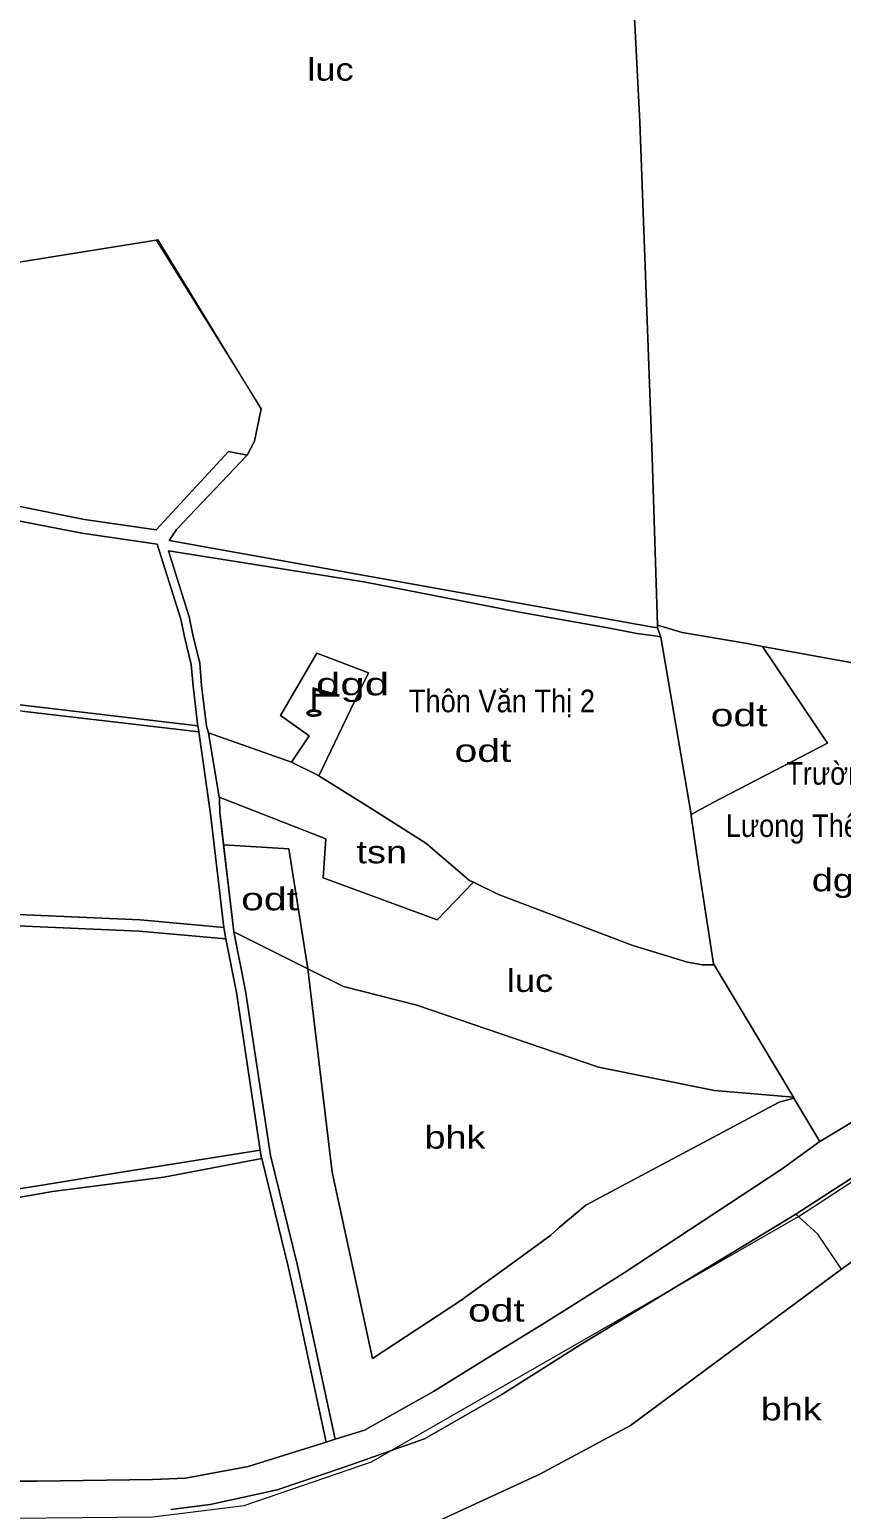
# Model space of a CAD drawing. Header units: metres. Extents: x 506356 to 510922, y 2246675 to 2251661.
# Drawn here: x 508559 to 508918, y 2248929 to 2249583 of the extents above; entities that cross this region are included whole.
import ezdxf
from ezdxf.enums import TextEntityAlignment as Align

# ---------------------------------------------------------------- set-up
doc = ezdxf.new("R2010")
doc.units = ezdxf.units.M
doc.header["$LTSCALE"] = 4
for name, color, linetype, lineweight in [('10', 7, 'Continuous', 13), ('11', 7, 'Continuous', 13), ('30', 7, 'Continuous', 13), ('5', 7, 'Continuous', 13), ('9', 7, 'Continuous', 13)]:
    doc.layers.add(name, color=color, linetype=linetype, lineweight=lineweight)
doc.layers.add('33', color=7, linetype='Continuous')
doc.layers.add('39', color=7, linetype='Continuous')

msp = doc.modelspace()

# ---------------------------------------------------------------- linework, layer by layer
at = {"layer": '10'}
for p, q in [((508836.48, 2249320.27), (508836.52, 2249319.03)), ((508637.96, 2249272.58), (508674.66, 2249259.72)), ((508642.65, 2249244.16), (508637.96, 2249272.58)), ((508861.53, 2249170.14), (508896.63, 2249111.59)), ((508802.57, 2249021.82), (508821.28, 2249033.6)), ((508785.55, 2249011.11), (508802.57, 2249021.82))]:
    msp.add_line(p, q, dxfattribs=at)
for points in [[(508836.48, 2249320.27), (508834.06, 2249399.07), (508828.72, 2249542.75), (508821.12, 2249692.56)], [(508655.02, 2249395.39), (508646.82, 2249397.03), (508614.8, 2249362.42), (508583.09, 2249366.97), (508552.34, 2249373.05)], [(508836.52, 2249319.03), (508833.69, 2249319.44), (508806.6, 2249324.37), (508620.56, 2249357.62), (508623.85, 2249362.55), (508655.02, 2249395.39)], [(508550.89, 2249366.97), (508582.04, 2249360.81), (508615.34, 2249356.04), (508625.71, 2249322.91), (508627.31, 2249315.07), (508630.33, 2249302.8), (508631.13, 2249293.22), (508633.15, 2249276.62), (508633.32, 2249275.77)], [(508637.96, 2249272.58), (508637.12, 2249275.51), (508634.92, 2249293.61), (508634.1, 2249303.42), (508631.03, 2249315.91), (508629.4, 2249323.86), (508620.27, 2249353.04), (508706.61, 2249339.35), (508773.87, 2249326.22), (508814.49, 2249319.03), (508827.41, 2249316.57), (508836.33, 2249315.34), (508837.95, 2249314.93)], [(508882.99, 2249310.82), (508876.11, 2249312.07), (508847.39, 2249317), (508836.48, 2249320.27)], [(508837.95, 2249314.93), (508836.51, 2249318.97), (508836.52, 2249319.03)], [(508837.95, 2249314.93), (508837.97, 2249314.93), (508851.37, 2249236.52)], [(509165.73, 2249282.51), (509134.55, 2249269.37), (509095.17, 2249271.02), (509047.58, 2249280.87), (509021.34, 2249285.65), (508949.59, 2249298.7), (508882.99, 2249310.82)], [(508633.76, 2249272.99), (508555.51, 2249282.23), (508450.09, 2249296.18), (508428.76, 2249299.46), (508408.66, 2249301.1), (508386.52, 2249303.71)], [(508633.32, 2249275.77), (508555.85, 2249284.91), (508450.47, 2249298.86), (508429.08, 2249302.15), (508423, 2249302.01), (508422.95, 2249302.02)], [(508309.32, 2249293.94), (508299.96, 2249271.15), (508301.3, 2249233.52), (508302.51, 2249209.97), (508308.03, 2249163.33), (508329.52, 2249164.38), (508359.04, 2249168.9), (508396.35, 2249176.69), (508478.35, 2249190.63), (508508.28, 2249196.38), (508543.54, 2249192.69), (508607.7, 2249189.92), (508644.78, 2249186.63), (508638.88, 2249236.87), (508633.76, 2249272.99)], [(508633.32, 2249275.77), (508633.47, 2249274.99), (508633.76, 2249272.99)], [(508686.8, 2249253.62), (508686.57, 2249253.76), (508674.66, 2249259.72)], [(508755.13, 2249206.56), (508753.44, 2249207.38), (508734.15, 2249223.8), (508708.31, 2249240.22), (508686.8, 2249253.62)], [(508644.63, 2249223.13), (508642.95, 2249237.4), (508642.78, 2249243.36), (508642.65, 2249244.16)], [(508851.37, 2249236.52), (508851.46, 2249235.97), (508854.79, 2249212.72), (508861.35, 2249170.44), (508861.53, 2249170.14)], [(508649.22, 2249184.66), (508648.85, 2249187.2), (508644.63, 2249223.13)], [(508861.53, 2249170.14), (508856.42, 2249170.03), (508849.85, 2249171.26), (508825.65, 2249178.65), (508766.16, 2249201.22), (508755.13, 2249206.56)], [(508908.25, 2249091.95), (508956.61, 2249121.05), (508993.51, 2249144.65), (509029.21, 2249167.36), (509075.25, 2249196.45)], [(508694, 2248960.35), (508680.78, 2249021.85), (508677.22, 2249037.73), (508665.4, 2249085.83), (508654.37, 2249158.51), (508649.22, 2249184.66)], [(508908.25, 2249091.95), (508908.37, 2249092.04), (508896.88, 2249111.2)], [(508972, 2249107.89), (508966.86, 2249104.44), (508897.66, 2249059.88), (508802.6, 2249002.17)], [(508821.28, 2249033.6), (508822.16, 2249034.15), (508891.27, 2249079.62), (508908.25, 2249091.95)], [(508690.06, 2248959.12), (508676.77, 2249020.97), (508673.22, 2249036.79), (508661.5, 2249084.5), (508618.17, 2249076.27), (508568.98, 2249069.91), (508535.36, 2249063.96), (508519.16, 2249063.14), (508474.26, 2249059.24), (508464.62, 2249056.98), (508429.16, 2249050.21), (508393.28, 2249043.85), (508361.31, 2249040.97), (508345.94, 2249040.97), (508328.48, 2249035.98), (508335.21, 2249018.02), (508352.5, 2248942.28)], [(508694, 2248960.35), (508706.9, 2248964.38), (508737.51, 2248981.52), (508761.28, 2248996.16), (508785.55, 2249011.11)], [(508802.6, 2249002.17), (508767.76, 2248980.08), (508733.43, 2248960.53), (508697.91, 2248948.08), (508668.32, 2248938.01), (508638.72, 2248931.49), (508621.3, 2248929.31)], [(508352.5, 2248942.28), (508368.77, 2248941.79), (508562.23, 2248941.79), (508613.27, 2248942.5), (508627.84, 2248943.23), (508655.53, 2248948.34), (508690.06, 2248959.12), (508694, 2248960.35)]]:
    msp.add_lwpolyline(points, dxfattribs=at)
at = {"layer": '11'}
msp.add_lwpolyline([(507327.84, 2248615.19), (507358.07, 2248637.87), (507379.91, 2248653), (507417.7, 2248674), (507449.61, 2248688.29), (507511.75, 2248708.46), (507545.34, 2248716.02), (507611.68, 2248731.14), (507682.22, 2248747.11), (507782.14, 2248773.99), (507900.55, 2248804.24), (508240.6, 2248890.79), (508423.67, 2248924.4), (508519.38, 2248925.24), (508613.44, 2248926.08), (508653.74, 2248931.12), (508710.01, 2248950.45), (508898.94, 2249058.85), (508982.91, 2249113.46), (509288.57, 2249306.72), (509495.13, 2249441.16), (509680.71, 2249557.96)], dxfattribs=at)
at = {"layer": '30'}
for p, q in [((508834.06, 2249399.07), (508836.48, 2249320.27)), ((508836.51, 2249318.97), (508837.95, 2249314.93)), ((508837.97, 2249314.93), (508851.37, 2249236.52)), ((508555.51, 2249282.23), (508633.76, 2249272.99)), ((508645.63, 2249181.62), (508644.78, 2249186.63)), ((508649.22, 2249184.66), (508681.94, 2249168.34)), ((508661.49, 2249084.5), (508660.9, 2249088.12)), ((508802.6, 2249002.17), (508897.66, 2249059.88)), ((508771.32, 2249037.44), (508789.36, 2249050.57)), ((508821.28, 2249033.6), (508802.57, 2249021.82)), ((508917.84, 2249035.52), (508824.58, 2248966.37)), ((508802.57, 2249021.82), (508785.55, 2249011.11)), ((508785.55, 2249011.11), (508761.28, 2248996.16))]:
    msp.add_line(p, q, dxfattribs=at)
for points in [[(508836.48, 2249320.27), (508834.06, 2249399.07), (508828.72, 2249542.75), (508821.12, 2249692.56)], [(508821.12, 2249692.56), (508828.72, 2249542.75), (508834.06, 2249399.07), (508836.48, 2249320.27), (508836.52, 2249319.03)], [(509165.73, 2249282.51), (509143.59, 2249453.27), (509110.97, 2249691.35), (508821.12, 2249692.56), (508828.72, 2249542.75), (508834.06, 2249399.07)], [(508834.06, 2249399.07), (508828.72, 2249542.75), (508821.12, 2249692.56)], [(508373.8, 2249590.7), (508419.48, 2249604.49), (508434.86, 2249514.13), (508445.3, 2249463.19), (508553.2, 2249480.53), (508615.7, 2249490.58), (508614.87, 2249490.45), (508661.21, 2249415.89)], [(509666.71, 2249582.81), (509659.08, 2249578.39), (509592.03, 2249535.83), (509397.9, 2249412.14), (509313.36, 2249356.57), (509162.76, 2249254.92), (509075.25, 2249196.45), (509029.21, 2249167.36), (508993.51, 2249144.65), (508956.61, 2249121.05), (508908.25, 2249091.95)], [(508615.7, 2249490.58), (508444.95, 2249463.13), (508435.02, 2249513.17)], [(508655.02, 2249395.39), (508658.34, 2249401.52), (508661.21, 2249415.89), (508615.7, 2249490.58)], [(508655.02, 2249395.39), (508646.82, 2249397.03), (508614.8, 2249362.42), (508583.09, 2249366.97), (508552.34, 2249373.05), (508539.67, 2249376.62), (508528.01, 2249380.78), (508518.06, 2249382.94), (508507.86, 2249384.7), (508498.72, 2249393.15), (508485.86, 2249406.85), (508476.13, 2249414.64), (508464.34, 2249416.99), (508451.47, 2249419.38), (508436.66, 2249413.55), (508413.67, 2249407.91), (508395.32, 2249403.2), (508386.6, 2249389.92), (508386.6, 2249393.99), (508379.78, 2249397.88), (508371.23, 2249400.39), (508366.83, 2249394.46)], [(508366.83, 2249394.46), (508377.48, 2249392), (508380.35, 2249390.36), (508380.35, 2249385.03), (508383.63, 2249382.57), (508389.78, 2249383.39), (508399.21, 2249397.75), (508415.19, 2249401.85), (508438.56, 2249407.58), (508452.09, 2249412.91), (508463.16, 2249410.86), (508473.41, 2249408.81), (508481.61, 2249402.25), (508494.32, 2249388.71), (508504.98, 2249378.86), (508516.86, 2249376.81), (508526.29, 2249374.76), (508537.77, 2249370.66), (508550.89, 2249366.97), (508582.04, 2249360.81), (508615.34, 2249356.04)], [(508661.21, 2249415.89), (508658.34, 2249401.52), (508655.02, 2249395.39), (508623.85, 2249362.55)], [(508806.6, 2249324.37), (508833.69, 2249319.44), (508836.52, 2249319.03), (508836.48, 2249320.27), (508834.06, 2249399.07)], [(508539.67, 2249376.62), (508552.34, 2249373.05), (508583.09, 2249366.97), (508614.8, 2249362.42), (508646.82, 2249397.03), (508655.02, 2249395.39)], [(508655.02, 2249395.39), (508646.82, 2249397.03), (508614.8, 2249362.42), (508583.09, 2249366.97), (508552.34, 2249373.05)], [(508552.34, 2249373.05), (508583.09, 2249366.97), (508614.8, 2249362.42), (508646.82, 2249397.03), (508655.02, 2249395.39)], [(508836.52, 2249319.03), (508833.69, 2249319.44), (508806.6, 2249324.37), (508620.56, 2249357.62), (508623.85, 2249362.55), (508655.02, 2249395.39)], [(508655.02, 2249395.39), (508623.85, 2249362.55), (508620.56, 2249357.62), (508806.6, 2249324.37), (508833.69, 2249319.44), (508836.52, 2249319.03)], [(508836.52, 2249319.03), (508833.69, 2249319.44), (508806.6, 2249324.37), (508620.56, 2249357.62), (508623.85, 2249362.55), (508655.02, 2249395.39)], [(508582.04, 2249360.81), (508550.89, 2249366.97), (508537.77, 2249370.66), (508526.29, 2249374.76), (508516.86, 2249376.81)], [(508582.04, 2249360.81), (508550.89, 2249366.97), (508537.77, 2249370.66), (508526.29, 2249374.76), (508516.86, 2249376.81)], [(508630.33, 2249302.8), (508627.31, 2249315.07), (508625.71, 2249322.91), (508615.34, 2249356.04), (508582.04, 2249360.81)], [(508630.33, 2249302.8), (508627.31, 2249315.07), (508625.71, 2249322.91), (508615.34, 2249356.04), (508582.04, 2249360.81)], [(508623.85, 2249362.55), (508620.56, 2249357.62), (508806.6, 2249324.37)], [(508615.34, 2249356.04), (508625.71, 2249322.91), (508627.31, 2249315.07), (508630.33, 2249302.8), (508631.13, 2249293.22), (508633.15, 2249276.62), (508633.32, 2249275.77), (508633.47, 2249274.99), (508633.76, 2249272.99)], [(508637.96, 2249272.58), (508637.12, 2249275.51), (508634.92, 2249293.61), (508634.1, 2249303.42), (508631.03, 2249315.91), (508629.4, 2249323.86), (508620.27, 2249353.04), (508706.61, 2249339.35), (508773.87, 2249326.22), (508814.49, 2249319.03), (508827.41, 2249316.57), (508836.33, 2249315.34), (508837.95, 2249314.93)], [(508837.95, 2249314.93), (508836.33, 2249315.34), (508827.41, 2249316.57), (508814.49, 2249319.03), (508773.87, 2249326.22), (508706.61, 2249339.35), (508620.27, 2249353.04), (508629.4, 2249323.86), (508631.03, 2249315.91), (508634.1, 2249303.42), (508634.92, 2249293.61), (508637.12, 2249275.51), (508637.96, 2249272.58), (508642.65, 2249244.16)], [(508837.95, 2249314.93), (508836.33, 2249315.34), (508827.41, 2249316.57), (508814.49, 2249319.03), (508773.87, 2249326.22), (508706.61, 2249339.35), (508620.27, 2249353.04), (508629.4, 2249323.86)], [(508637.96, 2249272.58), (508637.12, 2249275.51), (508634.92, 2249293.61), (508634.1, 2249303.42), (508631.03, 2249315.91), (508629.4, 2249323.86), (508620.27, 2249353.04), (508706.61, 2249339.35), (508773.87, 2249326.22), (508814.49, 2249319.03), (508827.41, 2249316.57), (508836.33, 2249315.34), (508837.95, 2249314.93), (508836.51, 2249318.97)], [(509326.29, 2249333.74), (509131.77, 2249207.04), (509085.84, 2249176.98), (508981.03, 2249114.51), (508972, 2249107.89), (508966.86, 2249104.44), (508897.66, 2249059.88), (508802.6, 2249002.17)], [(508629.4, 2249323.86), (508631.03, 2249315.91), (508634.1, 2249303.42), (508634.92, 2249293.61), (508637.12, 2249275.51), (508637.96, 2249272.58), (508674.66, 2249259.72), (508682.55, 2249271.26)], [(508882.99, 2249310.82), (508876.11, 2249312.07), (508847.39, 2249317), (508836.48, 2249320.27)], [(508837.95, 2249314.93), (508836.51, 2249318.97), (508836.52, 2249319.03), (508836.48, 2249320.27)], [(508836.48, 2249320.27), (508847.39, 2249317), (508876.11, 2249312.07), (508882.99, 2249310.82)], [(508836.48, 2249320.27), (508847.39, 2249317), (508876.11, 2249312.07), (508882.99, 2249310.82), (508949.59, 2249298.7), (509021.34, 2249285.65)], [(508851.37, 2249236.52), (508860.89, 2249241.73), (508911.75, 2249268), (508882.99, 2249310.82), (508876.11, 2249312.07), (508847.39, 2249317), (508836.48, 2249320.27), (508836.52, 2249319.03)], [(508836.52, 2249319.03), (508836.51, 2249318.97), (508837.95, 2249314.93)], [(508837.95, 2249314.93), (508837.97, 2249314.93), (508851.37, 2249236.52)], [(508851.37, 2249236.52), (508837.97, 2249314.93), (508837.95, 2249314.93)], [(508854.79, 2249212.72), (508851.46, 2249235.97), (508851.37, 2249236.52), (508837.97, 2249314.93)], [(508686.8, 2249253.62), (508704.28, 2249290.14), (508708.79, 2249299.17), (508685.83, 2249307.78), (508669.84, 2249280.29), (508682.55, 2249271.26), (508674.66, 2249259.72), (508637.96, 2249272.58)], [(508674.66, 2249259.72), (508682.55, 2249271.26), (508669.84, 2249280.29), (508685.83, 2249307.78), (508708.79, 2249299.17), (508704.28, 2249290.14), (508686.8, 2249253.62)], [(508682.55, 2249271.26), (508669.84, 2249280.29), (508685.83, 2249307.78), (508708.79, 2249299.17), (508704.28, 2249290.14), (508686.8, 2249253.62)], [(508686.8, 2249253.62), (508704.28, 2249290.14), (508708.79, 2249299.17), (508685.83, 2249307.78), (508669.84, 2249280.29), (508682.55, 2249271.26)], [(508851.37, 2249236.52), (508860.89, 2249241.73), (508911.75, 2249268), (508882.99, 2249310.82), (508949.59, 2249298.7), (508986, 2249237.22)], [(508882.99, 2249310.82), (508911.75, 2249268), (508860.89, 2249241.73), (508851.37, 2249236.52)], [(508882.99, 2249310.82), (508911.75, 2249268), (508860.89, 2249241.73), (508851.37, 2249236.52), (508851.46, 2249235.97), (508854.79, 2249212.72), (508861.35, 2249170.44)], [(509165.73, 2249282.51), (509134.55, 2249269.37), (509095.17, 2249271.02), (509047.58, 2249280.87), (509021.34, 2249285.65), (508949.59, 2249298.7), (508882.99, 2249310.82)], [(508960.52, 2249196.58), (508948.27, 2249215.87), (508986, 2249237.22), (508949.59, 2249298.7), (508882.99, 2249310.82)], [(508633.76, 2249272.99), (508555.51, 2249282.23), (508450.09, 2249296.18), (508428.76, 2249299.46), (508408.66, 2249301.1), (508386.52, 2249303.71)], [(508633.76, 2249272.99), (508555.51, 2249282.23), (508450.09, 2249296.18), (508428.76, 2249299.46), (508408.66, 2249301.1), (508386.52, 2249303.71)], [(508633.32, 2249275.77), (508555.85, 2249284.91), (508450.47, 2249298.86), (508429.08, 2249302.15), (508423, 2249302.01)], [(508633.32, 2249275.77), (508633.15, 2249276.62), (508631.13, 2249293.22), (508630.33, 2249302.8)], [(508633.15, 2249276.62), (508631.13, 2249293.22), (508630.33, 2249302.8)], [(508309.32, 2249293.94), (508299.96, 2249271.15), (508301.3, 2249233.52), (508302.51, 2249209.97), (508308.03, 2249163.33), (508329.52, 2249164.38), (508359.04, 2249168.9), (508396.35, 2249176.69), (508478.35, 2249190.63), (508508.28, 2249196.38), (508543.54, 2249192.69), (508607.7, 2249189.92), (508644.78, 2249186.63), (508638.88, 2249236.87), (508633.76, 2249272.99)], [(508450.47, 2249298.86), (508555.85, 2249284.91), (508633.32, 2249275.77)], [(508450.47, 2249298.86), (508555.85, 2249284.91), (508633.32, 2249275.77), (508633.15, 2249276.62)], [(508633.76, 2249272.99), (508633.47, 2249274.99), (508633.32, 2249275.77)], [(508478.35, 2249190.63), (508508.28, 2249196.38), (508543.54, 2249192.69), (508607.7, 2249189.92), (508644.78, 2249186.63), (508638.88, 2249236.87), (508633.76, 2249272.99)], [(508633.76, 2249272.99), (508638.88, 2249236.87), (508644.78, 2249186.63), (508645.63, 2249181.62)], [(508755.13, 2249206.56), (508739.13, 2249190.02), (508688.7, 2249208.48), (508689.93, 2249225.72), (508642.65, 2249244.16), (508637.96, 2249272.58), (508674.66, 2249259.72)], [(508686.8, 2249253.62), (508686.57, 2249253.76), (508674.66, 2249259.72), (508637.96, 2249272.58), (508642.65, 2249244.16)], [(508644.63, 2249223.13), (508642.95, 2249237.4), (508642.78, 2249243.36), (508642.65, 2249244.16), (508637.96, 2249272.58)], [(508682.55, 2249271.26), (508674.66, 2249259.72), (508686.57, 2249253.76), (508686.8, 2249253.62)], [(508674.66, 2249259.72), (508686.57, 2249253.76), (508686.8, 2249253.62)], [(508686.8, 2249253.62), (508686.57, 2249253.76), (508674.66, 2249259.72)], [(508755.13, 2249206.56), (508753.44, 2249207.38), (508734.15, 2249223.8), (508708.31, 2249240.22), (508686.8, 2249253.62)], [(508686.8, 2249253.62), (508708.31, 2249240.22), (508734.15, 2249223.8), (508753.44, 2249207.38), (508755.13, 2249206.56)], [(508686.8, 2249253.62), (508708.31, 2249240.22), (508734.15, 2249223.8)], [(508734.15, 2249223.8), (508708.31, 2249240.22), (508686.8, 2249253.62)], [(508642.65, 2249244.16), (508689.93, 2249225.72), (508688.7, 2249208.48), (508739.13, 2249190.02), (508755.13, 2249206.56)], [(508649.22, 2249184.66), (508648.85, 2249187.2), (508642.95, 2249237.4), (508642.78, 2249243.36), (508642.65, 2249244.16)], [(508642.65, 2249244.16), (508642.78, 2249243.36), (508642.95, 2249237.4), (508648.85, 2249187.2), (508649.22, 2249184.66)], [(508642.65, 2249244.16), (508689.93, 2249225.72), (508688.7, 2249208.48)], [(508755.13, 2249206.56), (508739.13, 2249190.02), (508688.7, 2249208.48), (508689.93, 2249225.72), (508642.65, 2249244.16)], [(508642.65, 2249244.16), (508642.78, 2249243.36), (508642.95, 2249237.4), (508644.63, 2249223.13), (508673.5, 2249221.29), (508681.94, 2249168.34)], [(508851.37, 2249236.52), (508851.46, 2249235.97), (508854.79, 2249212.72), (508861.35, 2249170.44), (508861.53, 2249170.14)], [(508861.53, 2249170.14), (508861.35, 2249170.44), (508854.79, 2249212.72), (508851.46, 2249235.97), (508851.37, 2249236.52)], [(508649.22, 2249184.66), (508648.85, 2249187.2), (508644.63, 2249223.13)], [(508681.94, 2249168.34), (508673.5, 2249221.29), (508644.63, 2249223.13), (508648.85, 2249187.2)], [(508688.7, 2249208.48), (508739.13, 2249190.02), (508755.13, 2249206.56), (508753.44, 2249207.38), (508734.15, 2249223.8)], [(508734.15, 2249223.8), (508753.44, 2249207.38), (508755.13, 2249206.56), (508766.16, 2249201.22)], [(508861.53, 2249170.14), (508861.35, 2249170.44), (508854.79, 2249212.72)], [(508861.53, 2249170.14), (508856.42, 2249170.03), (508849.85, 2249171.26), (508825.65, 2249178.65), (508766.16, 2249201.22), (508755.13, 2249206.56)], [(508755.13, 2249206.56), (508766.16, 2249201.22), (508825.65, 2249178.65), (508849.85, 2249171.26), (508856.42, 2249170.03), (508861.53, 2249170.14), (508896.63, 2249111.59)], [(508856.42, 2249170.03), (508849.85, 2249171.26), (508825.65, 2249178.65), (508766.16, 2249201.22), (508755.13, 2249206.56)], [(508644.78, 2249186.63), (508607.7, 2249189.92), (508543.54, 2249192.69), (508508.28, 2249196.38), (508478.35, 2249190.63), (508396.35, 2249176.69), (508359.04, 2249168.9), (508329.52, 2249164.38), (508308.03, 2249163.33), (508307.96, 2249158.39)], [(508766.16, 2249201.22), (508825.65, 2249178.65), (508849.85, 2249171.26), (508856.42, 2249170.03), (508861.53, 2249170.14)], [(508821.28, 2249033.6), (508822.16, 2249034.15), (508891.27, 2249079.62), (508908.25, 2249091.95), (508956.61, 2249121.05), (508993.51, 2249144.65), (509029.21, 2249167.36), (509075.25, 2249196.45)], [(508960.52, 2249196.58), (508922.83, 2249173.58), (508956.61, 2249121.05), (508908.25, 2249091.95)], [(508908.38, 2249092.03), (508956.61, 2249121.05), (508922.83, 2249173.58), (508960.52, 2249196.58)], [(508650.32, 2249157.8), (508645.63, 2249181.62), (508607.38, 2249185.01), (508543.18, 2249187.78), (508508.49, 2249191.41), (508479.23, 2249185.79)], [(508479.23, 2249185.79), (508508.49, 2249191.41), (508543.18, 2249187.78), (508607.38, 2249185.01), (508645.63, 2249181.62), (508644.78, 2249186.63)], [(508648.85, 2249187.2), (508649.22, 2249184.66), (508681.94, 2249168.34)], [(508896.63, 2249111.59), (508861.72, 2249114.51), (508810.47, 2249124.77), (508730.11, 2249152.26), (508697.72, 2249160.47), (508681.94, 2249168.34), (508649.22, 2249184.66)], [(508694, 2248960.35), (508680.78, 2249021.85), (508677.22, 2249037.73), (508665.4, 2249085.83), (508654.37, 2249158.51), (508649.22, 2249184.66)], [(508649.22, 2249184.66), (508654.37, 2249158.51), (508665.4, 2249085.83), (508677.22, 2249037.73), (508680.78, 2249021.85), (508694, 2248960.35), (508690.06, 2248959.12)], [(508694, 2248960.35), (508680.78, 2249021.85), (508677.22, 2249037.73), (508665.4, 2249085.83), (508654.37, 2249158.51), (508649.22, 2249184.66)], [(508710.54, 2248996.06), (508692.6, 2249078.49), (508681.94, 2249168.34), (508649.22, 2249184.66)], [(508649.22, 2249184.66), (508654.37, 2249158.51), (508665.4, 2249085.83), (508677.22, 2249037.73), (508680.78, 2249021.85), (508694, 2248960.35)], [(508645.63, 2249181.62), (508650.32, 2249157.8), (508660.9, 2249088.12), (508661.49, 2249084.5)], [(508861.72, 2249114.51), (508896.63, 2249111.59), (508861.53, 2249170.14), (508856.42, 2249170.03)], [(508861.35, 2249170.44), (508861.53, 2249170.14), (508896.63, 2249111.59), (508896.88, 2249111.2), (508908.37, 2249092.04)], [(508908.25, 2249091.95), (508908.37, 2249092.04), (508896.88, 2249111.2), (508896.63, 2249111.59), (508861.53, 2249170.14)], [(508681.94, 2249168.34), (508697.72, 2249160.47), (508730.11, 2249152.26), (508810.47, 2249124.77), (508861.72, 2249114.51), (508896.63, 2249111.59), (508896.88, 2249111.2)], [(508681.94, 2249168.34), (508697.72, 2249160.47), (508730.11, 2249152.26), (508810.47, 2249124.77), (508861.72, 2249114.51)], [(508896.63, 2249111.59), (508861.72, 2249114.51), (508810.47, 2249124.77), (508730.11, 2249152.26), (508697.72, 2249160.47), (508681.94, 2249168.34), (508692.6, 2249078.49), (508710.54, 2248996.06)], [(508565.28, 2249072.78), (508597.68, 2249078.12), (508660.9, 2249088.12), (508650.32, 2249157.8)], [(508804.79, 2249063.78), (508890.38, 2249109.36), (508896.88, 2249111.2), (508896.63, 2249111.59)], [(508896.88, 2249111.2), (508890.38, 2249109.36), (508804.86, 2249063.82)], [(508896.88, 2249111.2), (508908.37, 2249092.04), (508908.25, 2249091.95)], [(508908.25, 2249091.95), (508908.37, 2249092.04), (508896.88, 2249111.2)], [(508621.3, 2248929.31), (508638.72, 2248931.49), (508668.32, 2248938.01), (508697.91, 2248948.08), (508733.43, 2248960.53), (508767.76, 2248980.08), (508802.6, 2249002.17), (508897.66, 2249059.88), (508966.86, 2249104.44), (508972, 2249107.89)], [(508973.12, 2249029.18), (508972.24, 2249037.32), (508966.86, 2249104.44), (508897.66, 2249059.88), (508802.6, 2249002.17)], [(508973.12, 2249029.18), (508953.97, 2249027.63), (508947.69, 2249056.71), (508917.86, 2249035.49), (508907.44, 2249051.04), (508897.66, 2249059.88), (508966.86, 2249104.44)], [(508908.25, 2249091.95), (508891.27, 2249079.62), (508822.16, 2249034.15), (508821.28, 2249033.6), (508802.57, 2249021.82), (508785.55, 2249011.11), (508761.28, 2248996.16)], [(508908.25, 2249091.95), (508891.27, 2249079.62), (508822.16, 2249034.15), (508821.28, 2249033.6)], [(508821.28, 2249033.6), (508822.16, 2249034.15), (508891.27, 2249079.62), (508908.25, 2249091.95)], [(508660.9, 2249088.12), (508597.68, 2249078.12), (508565.28, 2249072.78), (508524.08, 2249066.41), (508501.52, 2249065.18), (508475.28, 2249063.54), (508421.58, 2249053.49), (508372.79, 2249047.13), (508341.02, 2249044.46), (508324.56, 2249039.34), (508328.48, 2249035.98)], [(508464.62, 2249056.98), (508474.26, 2249059.24), (508519.16, 2249063.14), (508535.36, 2249063.96), (508568.98, 2249069.91), (508618.17, 2249076.27), (508661.49, 2249084.5), (508660.9, 2249088.12)], [(508352.5, 2248942.28), (508335.21, 2249018.02), (508328.48, 2249035.98), (508345.94, 2249040.97), (508361.31, 2249040.97), (508393.28, 2249043.85), (508429.16, 2249050.21), (508464.62, 2249056.98), (508474.26, 2249059.24), (508519.16, 2249063.14), (508535.36, 2249063.96), (508568.98, 2249069.91), (508618.17, 2249076.27), (508661.5, 2249084.5), (508673.22, 2249036.79), (508676.77, 2249020.97), (508690.06, 2248959.12)], [(508690.06, 2248959.12), (508676.77, 2249020.97), (508673.22, 2249036.79), (508661.5, 2249084.5), (508618.17, 2249076.27), (508568.98, 2249069.91), (508535.36, 2249063.96), (508519.16, 2249063.14), (508474.26, 2249059.24), (508464.62, 2249056.98), (508429.16, 2249050.21), (508393.28, 2249043.85), (508361.31, 2249040.97), (508345.94, 2249040.97), (508328.48, 2249035.98), (508335.21, 2249018.02), (508352.5, 2248942.28), (508345.96, 2248942.48), (508341.55, 2248961.81)], [(508676.77, 2249020.97), (508673.22, 2249036.79), (508661.5, 2249084.5), (508618.17, 2249076.27)], [(508661.5, 2249084.5), (508673.22, 2249036.79), (508676.77, 2249020.97), (508690.06, 2248959.12), (508694, 2248960.35)], [(508618.17, 2249076.27), (508568.98, 2249069.91), (508535.36, 2249063.96), (508519.16, 2249063.14), (508474.26, 2249059.24), (508464.62, 2249056.98), (508429.16, 2249050.21), (508393.28, 2249043.85)], [(508475.28, 2249063.54), (508501.52, 2249065.18), (508524.08, 2249066.41), (508565.28, 2249072.78)], [(508804.8, 2249063.77), (508793, 2249054), (508789.36, 2249050.57), (508771.32, 2249037.44)], [(508789.36, 2249050.57), (508793, 2249054), (508804.8, 2249063.77)], [(508694, 2248960.35), (508706.9, 2248964.38), (508737.51, 2248981.52), (508761.28, 2248996.16), (508785.55, 2249011.11), (508802.57, 2249021.82), (508821.28, 2249033.6)], [(508694, 2248960.35), (508706.9, 2248964.38), (508737.51, 2248981.52), (508761.28, 2248996.16), (508785.55, 2249011.11), (508802.57, 2249021.82), (508821.28, 2249033.6)], [(508710.54, 2248996.06), (508749.18, 2249021.44), (508771.34, 2249037.4)], [(508771.34, 2249037.4), (508749.18, 2249021.44), (508710.54, 2248996.06)], [(508729.26, 2248919.47), (508784.5, 2248944.99), (508824.58, 2248966.37), (508917.84, 2249035.52)], [(508562.23, 2248941.79), (508613.27, 2248942.5), (508627.84, 2248943.23), (508655.53, 2248948.34), (508690.06, 2248959.12), (508676.77, 2249020.97)], [(508802.6, 2249002.17), (508767.76, 2248980.08), (508733.43, 2248960.53), (508697.91, 2248948.08), (508668.32, 2248938.01), (508638.72, 2248931.49), (508621.3, 2248929.31)], [(508621.3, 2248929.31), (508638.72, 2248931.49), (508668.32, 2248938.01), (508697.91, 2248948.08), (508733.43, 2248960.53), (508767.76, 2248980.08), (508802.6, 2249002.17)], [(508802.6, 2249002.17), (508767.76, 2248980.08), (508733.43, 2248960.53), (508697.91, 2248948.08), (508668.32, 2248938.01), (508638.72, 2248931.49), (508621.3, 2248929.31)], [(508761.28, 2248996.16), (508737.51, 2248981.52), (508706.9, 2248964.38), (508694, 2248960.35), (508690.06, 2248959.12)], [(508761.28, 2248996.16), (508737.51, 2248981.52), (508706.9, 2248964.38), (508694, 2248960.35)], [(508352.5, 2248942.28), (508368.77, 2248941.79), (508562.23, 2248941.79), (508613.27, 2248942.5), (508627.84, 2248943.23), (508655.53, 2248948.34), (508690.06, 2248959.12), (508694, 2248960.35)], [(508824.58, 2248966.37), (508784.5, 2248944.99), (508729.26, 2248919.47), (508654.04, 2248895.65), (508656.52, 2248883.48), (508815.91, 2248901.6)], [(508690.06, 2248959.12), (508655.53, 2248948.34), (508627.84, 2248943.23), (508613.27, 2248942.5), (508562.23, 2248941.79), (508368.77, 2248941.79), (508352.5, 2248942.28), (508345.96, 2248942.48), (508299.2, 2248943.91)], [(508690.06, 2248959.12), (508655.53, 2248948.34), (508627.84, 2248943.23), (508613.27, 2248942.5), (508562.23, 2248941.79), (508368.77, 2248941.79), (508352.5, 2248942.28)], [(508352.5, 2248942.28), (508368.77, 2248941.79), (508562.23, 2248941.79)]]:
    msp.add_lwpolyline(points, dxfattribs=at)
at = {"layer": '5'}
for p, q in [((508649.22, 2249184.66), (508681.94, 2249168.34)), ((508896.63, 2249111.59), (508896.88, 2249111.2)), ((508804.86, 2249063.82), (508804.8, 2249063.77)), ((508771.34, 2249037.4), (508749.18, 2249021.44)), ((508917.84, 2249035.52), (508824.58, 2248966.37))]:
    msp.add_line(p, q, dxfattribs=at)
for points in [[(508686.8, 2249253.62), (508704.28, 2249290.14), (508708.79, 2249299.17), (508685.83, 2249307.78), (508669.84, 2249280.29), (508682.55, 2249271.26), (508674.66, 2249259.72)], [(508882.99, 2249310.82), (508911.75, 2249268), (508860.89, 2249241.73), (508851.37, 2249236.52)], [(508642.65, 2249244.16), (508689.93, 2249225.72), (508688.7, 2249208.48), (508739.13, 2249190.02), (508755.13, 2249206.56)], [(508681.94, 2249168.34), (508697.72, 2249160.47), (508730.11, 2249152.26), (508810.47, 2249124.77), (508861.72, 2249114.51), (508896.63, 2249111.59)], [(508681.94, 2249168.34), (508692.6, 2249078.49), (508710.54, 2248996.06), (508749.18, 2249021.44)], [(508896.88, 2249111.2), (508890.38, 2249109.36), (508804.86, 2249063.82)], [(508804.8, 2249063.77), (508793, 2249054), (508789.36, 2249050.57)], [(508804.86, 2249063.82), (508804.79, 2249063.78), (508804.8, 2249063.77)], [(508917.84, 2249035.52), (508917.86, 2249035.49), (508947.69, 2249056.71), (508953.97, 2249027.63), (508973.12, 2249029.18)], [(508771.34, 2249037.4), (508771.32, 2249037.44), (508789.36, 2249050.57)], [(508656.52, 2248883.48), (508654.04, 2248895.65), (508729.26, 2248919.47), (508784.5, 2248944.99), (508824.58, 2248966.37)]]:
    msp.add_lwpolyline(points, dxfattribs=at)
at = {"layer": '9', "lineweight": 25}
for p, q in [((508684.23, 2249292.35), (508695.69, 2249289.09)), ((508685.03, 2249291.72), (508693.14, 2249289.41)), ((508685.03, 2249289.41), (508693.14, 2249289.41)), ((508685.03, 2249289.09), (508695.69, 2249289.09)), ((508685.03, 2249282.55), (508685.03, 2249282.3)), ((508685.03, 2249282.3), (508685.03, 2249282.55)), ((508685.03, 2249280.37), (508685.03, 2249280.12)), ((508685.03, 2249280.12), (508685.03, 2249280.37))]:
    msp.add_line(p, q, dxfattribs=at)
msp.add_lwpolyline([(508685.03, 2249282.55), (508685.03, 2249292.12), (508684.23, 2249292.35), (508684.23, 2249282.56), (508684.23, 2249282.55)], dxfattribs=at)
msp.add_lwpolyline([(508695.69, 2249289.09), (508685.03, 2249292.12), (508685.03, 2249291.72), (508693.14, 2249289.41), (508685.03, 2249289.41), (508685.03, 2249289.09)], close=True, dxfattribs=at)
for major_axis, start_param, end_param in [((3.01, 0), 1.703404, 4.188758), ((2.41, 0), 1.403348, 4.879837), ((3.01, 0), 1.437065, 1.703429), ((3.01, 0), 1.437065, 1.703429), ((3.01, 0), 4.846204, 7.72025), ((2.41, 0), 0, 1.403348), ((2.41, 0), 4.879837, 6.283132), ((3.01, 0), 4.18879, 4.846121)]:
    msp.add_ellipse((508684.63, 2249281.33), major_axis=major_axis, ratio=0.406882, start_param=start_param, end_param=end_param, dxfattribs=at)
for major_axis in [(3.01, 0), (2.41, 0)]:
    msp.add_ellipse((508684.63, 2249281.33), major_axis=major_axis, ratio=0.406882, dxfattribs=at)

# ---------------------------------------------------------------- texts
at = {"layer": '33'}
for s, width, p in [('luc', 1.2, (508691.9, 2249560.9)), ('dgd', 1.45, (508701.7, 2249289.19)), ('odt', 1.35, (508872.61, 2249275.52)), ('odt', 1.35, (508759.36, 2249259.77)), ('tsn', 1.25, (508714.59, 2249214.93)), ('dgd', 1.25, (508918.7, 2249202.58)), ('odt', 1.35, (508664.98, 2249194.18)), ('luc', 1.2, (508780.15, 2249158.1)), ('bhk', 1.25, (508746.98, 2249088.84)), ('odt', 1.35, (508765.28, 2249012.38)), ('bhk', 1.25, (508895.66, 2248968.69))]:
    msp.add_text(s, height=10, dxfattribs=dict(at, width=width)).set_placement(p, align=Align.CENTER)
at = {"layer": '39', "width": 0.9}
for s, p in [('Thôn Văn Thị 2', (508767.73, 2249281.72)), ('Trường THPT', (508931.19, 2249249.71)), ('Lưong Thế Vinh', (508909.88, 2249226.59))]:
    msp.add_text(s, height=10, dxfattribs=at).set_placement(p, align=Align.CENTER)

doc.saveas('drawing.dxf')
